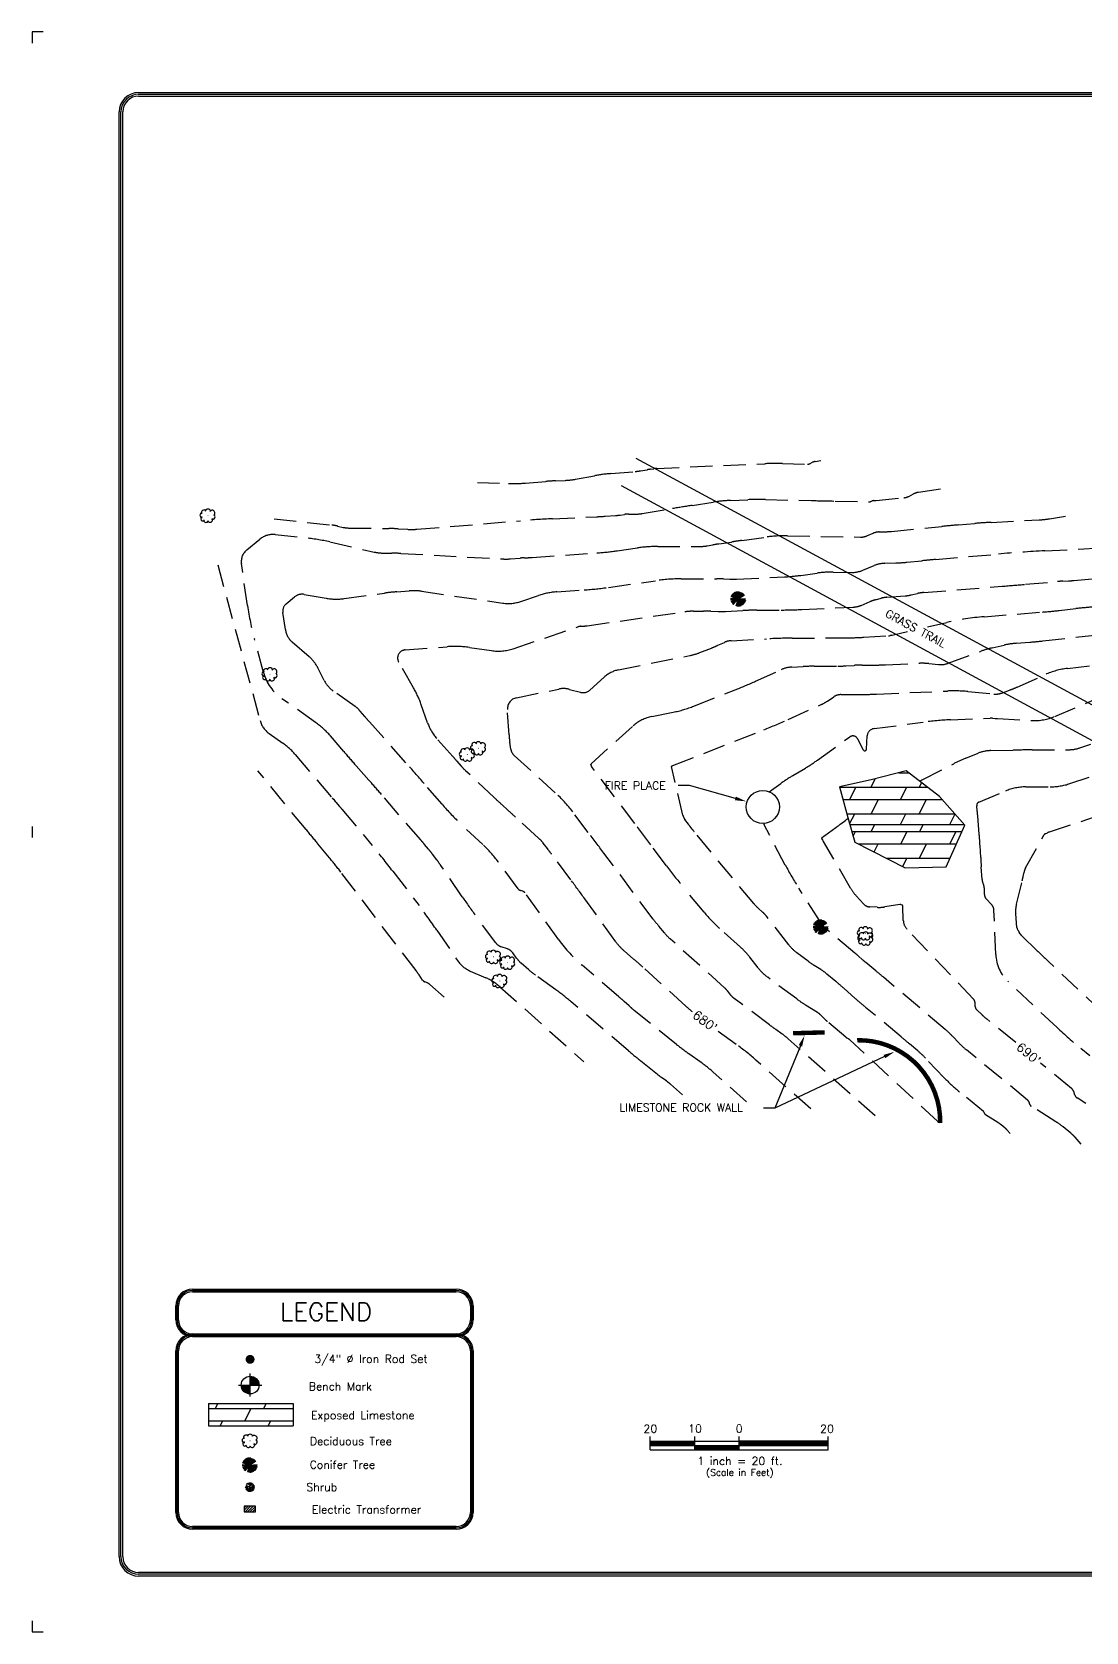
# Model space of a CAD drawing. Extents: x 4717 to 5197, y 4840 to 5200.
# Drawn here: x 4716.7 to 4953.8, y 4839.9 to 5199.9 of the extents above; entities that cross this region are included whole.
import ezdxf
from ezdxf.enums import TextEntityAlignment as Align

# ---------------------------------------------------------------- set-up
doc = ezdxf.new("R2010")
doc.units = 0
doc.header["$LTSCALE"] = 10
doc.header["$MEASUREMENT"] = 0
doc.linetypes.add('DASHED', pattern=[0.75, 0.5, -0.25])
doc.layers.get('0').update_dxf_attribs({"linetype": 'CONTINUOUS'})
for name, color, linetype in [('BORDER', 6, 'CONTINUOUS'), ('CONT-HGH', 6, 'DASHED'), ('CONT-NML', 1, 'DASHED'), ('DIM', 2, 'CONTINUOUS'), ('LEGEND', 2, 'CONTINUOUS'), ('ROAD', 2, 'CONTINUOUS'), ('T100', 2, 'CONTINUOUS'), ('THIN', 1, 'CONTINUOUS'), ('TREE', 3, 'CONTINUOUS'), ('UTIL', 1, 'CONTINUOUS')]:
    doc.layers.add(name, color=color, linetype=linetype)
doc.styles.add('ROMAND', font='romand', dxfattribs={"height": 2})
doc.styles.add('T100', font='ROMANS', dxfattribs={"height": 1.8})
doc.styles.add('T240', font='ROMANS', dxfattribs={"height": 4.06})
doc.styles.add('T60', font='ROMANS', dxfattribs={"height": 1.2})

# ---------------------------------------------------------------- blocks, each defined once
blk = doc.blocks.new('PINETREE')
for p, q in [((0, 0), (-0.869831, 0.030011)), ((0, 0), (-0.869831, -0.086282)), ((0, 0), (-0.837788, -0.250404)), ((0, 0), (-0.81825, 0.248528)), ((-0.81825, 0.248528), (-0.81825, 0.248528)), ((0, 0), (-0.798712, 0.358256)), ((0, 0), (-0.798712, -0.359194)), ((0, 0), (-0.759636, -0.429532)), ((0, 0), (-0.746351, 0.451103)), ((-0.662929, 0.400682), (-0.688518, 0.497995)), ((0, 0), (-0.675232, 0.544887)), ((0, 0), (-0.675232, -0.530819)), ((0, 0), (-0.616618, -0.632106)), ((0, 0), (-0.584576, 0.654615)), ((0, 0), (-0.565038, -0.655553)), ((0, 0), (-0.486886, 0.724015)), ((0, 0), (-0.402482, 0.779348)), ((0, 0), (-0.343868, 0.794353)), ((0, 0), (-0.259464, -0.827178)), ((0, 0), (-0.194598, 0.864692)), ((0, 0), (-0.135984, -0.835619)), ((0, 0), (-0.116446, 0.880635)), ((0, 0), (-0.064085, -0.882511)), ((-0.057775, 0.436931), (-0.038294, 0.872194)), ((0, 0), (-0.018756, -0.87407)), ((0, 0), (0.026572, 0.880635)), ((0, 0), (0.124261, 0.880635)), ((0, 0), (0.234456, 0.841246)), ((0, 0), (0.377474, 0.786851)), ((0, 0), (0.461878, 0.747461)), ((0, 0), (0.54003, 0.685564)), ((0, 0), (0.669762, 0.584276)), ((0, 0), (0.741661, 0.497995)), ((0, 0), (0.884679, 0.0694)), ((0, 0), (0.877646, -0.040327)), ((0, 0), (0.865141, -0.094722)), ((0, 0), (0.826065, -0.289794)), ((0, 0), (0.793242, -0.414527)), ((0, 0), (0.728376, -0.507373)), ((0, 0), (0.118009, -0.897516)), ((0, 0), (0.032824, -0.859065)), ((0, 0), (0.403264, -0.780286)), ((0, 0), (0.514239, -0.718388)), ((0, 0), (0.637719, -0.663993)), ((0, 0), (0.286817, -0.835619)), ((0, 0), (0.696333, -0.617101)), ((0, 0), (0.916722, -0.211015)), ((0, 0), (0.228204, -0.843121)), ((0.36848, 0.321449), (0.592391, 0.685564)), ((-0.552229, -0.165054), (-0.831536, -0.328245)), ((-0.170074, -0.542198), (-0.187565, -0.835619)), ((0.535333, -0.372904), (0.676795, -0.53926))]:
    blk.add_line(p, q)
blk = doc.blocks.new('DCDSTREE')
at = {"const_width": 0.05567}
blk.add_lwpolyline([(-0.050861, -0.01564, 1), (0.004809, -0.01564, 1)], format="xyb", close=True, dxfattribs=at)
for centre, radius, start, end in [((-0.697665, 0.031649), 0.27, 90, 270), ((-0.472665, 0.324149), 0.334487, 47.726311, 199.653824), ((-0.022665, 0.436649), 0.318198, 8.130102, 171.869898), ((0.472335, 0.301649), 0.3245, 303.690068, 146.309932), ((0.504478, -0.141923), 0.302211, 246.16126, 60.708638), ((-0.636783, -0.38394), 0.243328, 104.489763, 329.250033), ((-0.24204, -0.519601), 0.275855, 177.662694, 343.412661), ((0.213585, -0.485851), 0.302916, 201.801409, 31.328693)]:
    blk.add_arc(centre, radius, start, end)
blk = doc.blocks.new('*X31')
at = {"color": 0}
for p, q in [((4911.72, 5033.2), (4913.95, 5033.2)), ((4912.19, 5033.2), (4912.26, 5033.34)), ((4898.42, 5030), (4918.12, 5030)), ((4900.67, 5027.2), (4902.07, 5030)), ((4905.48, 5030), (4906.4, 5031.84)), ((4912.13, 5027.2), (4913.53, 5030)), ((4916.35, 5030), (4916.84, 5030.98)), ((4899.17, 5027.2), (4921.48, 5027.2)), ((4905.52, 5024), (4907.12, 5027.2)), ((4916.32, 5024), (4917.92, 5027.2)), ((4900.03, 5024), (4924.33, 5024)), ((4900.03, 5024), (4924.33, 5024)), ((4900.66, 5021.72), (4901.8, 5024)), ((4912.1, 5021.6), (4913.3, 5024)), ((4923.2, 5021.6), (4924.38, 5023.95)), ((4900.7, 5021.6), (4926.47, 5021.6)), ((4901.15, 5020), (4925.94, 5020)), ((4901.45, 5018.94), (4901.98, 5020)), ((4905.52, 5020), (4906.32, 5021.6)), ((4912.19, 5017.2), (4913.59, 5020)), ((4917.2, 5021.6), (4916.4, 5020)), ((4923.2, 5017.2), (4924.6, 5020)), ((4902.62, 5017.2), (4924.68, 5017.2)), ((4906.17, 5015.39), (4907.08, 5017.2)), ((4916.35, 5014), (4917.95, 5017.2)), ((4908.89, 5014), (4923.24, 5014)), ((4912.59, 5012.12), (4913.53, 5014))]:
    blk.add_line(p, q, dxfattribs=at)
blk = doc.blocks.new('*X39')
at = {"color": 0}
for p, q in [((2.549, 19.34), (3.049, 19.34)), ((2.549, 19.335), (3.049, 19.335)), ((2.549, 19.33), (3.049, 19.33)), ((2.549, 19.325), (3.049, 19.325)), ((2.549, 19.32), (3.049, 19.32)), ((2.549, 19.315), (3.049, 19.315)), ((2.549, 19.31), (3.049, 19.31)), ((2.549, 19.305), (3.049, 19.305)), ((2.549, 19.3), (3.049, 19.3)), ((2.549, 19.295), (3.049, 19.295))]:
    blk.add_line(p, q, dxfattribs=at)
blk = doc.blocks.new('*X40')
at = {"color": 0}
for p, q in [((2.049, 19.39), (2.549, 19.39)), ((2.049, 19.385), (2.549, 19.385)), ((2.049, 19.38), (2.549, 19.38)), ((2.049, 19.375), (2.549, 19.375)), ((2.049, 19.37), (2.549, 19.37)), ((2.049, 19.365), (2.549, 19.365)), ((2.049, 19.36), (2.549, 19.36)), ((2.049, 19.355), (2.549, 19.355)), ((2.049, 19.35), (2.549, 19.35)), ((2.049, 19.345), (2.549, 19.345))]:
    blk.add_line(p, q, dxfattribs=at)
blk = doc.blocks.new('*X41')
at = {"color": 0}
for p, q in [((3.049, 19.39), (4.049, 19.39)), ((3.049, 19.385), (4.049, 19.385)), ((3.049, 19.38), (4.049, 19.38)), ((3.049, 19.375), (4.049, 19.375)), ((3.049, 19.37), (4.049, 19.37)), ((3.049, 19.365), (4.049, 19.365)), ((3.049, 19.36), (4.049, 19.36)), ((3.049, 19.355), (4.049, 19.355)), ((3.049, 19.35), (4.049, 19.35)), ((3.049, 19.345), (4.049, 19.345))]:
    blk.add_line(p, q, dxfattribs=at)
blk = doc.blocks.new('SCALE')
at = {"layer": 'THIN'}
for p, q in [((-1.002, -0.051), (-1.002, 0.102)), ((-1.002, 0.049), (-0.502, 0.049)), ((-0.502, -0.001), (-0.502, 0.102)), ((-0.502, 0.049), (-0.002, 0.049)), ((-0.002, -0.001), (-0.002, 0.102)), ((0.498, 0.049), (-0.002, 0.049)), ((0.998, 0.049), (0.498, 0.049)), ((0.998, -0.051), (0.998, 0.102)), ((-1.002, -0.001), (0.998, -0.001)), ((-1.002, -0.051), (-0.502, -0.051)), ((-0.502, -0.051), (-0.502, -0.001)), ((-0.502, -0.051), (-0.002, -0.051)), ((-0.002, -0.051), (-0.002, -0.001)), ((-0.002, -0.051), (0.998, -0.051))]:
    blk.add_line(p, q, dxfattribs=at)
for name in ['*X40', '*X41', '*X39']:
    blk.add_blockref(name, (-3.051, -19.345), dxfattribs=at)
for s, height, style, p in [('20', 0.09, 'T100', (-1.001, 0.143)), ('10', 0.09, 'T100', (-0.498, 0.144)), ('0', 0.09, 'T100', (-0.002, 0.144)), ('20', 0.09, 'T100', (0.986, 0.142)), ('1 inch = 20 ft.', 0.09, 'T100', (0.006, -0.22)), ('(Scale in Feet)', 0.075, 'T60', (0.006, -0.341))]:
    blk.add_text(s, height=height, dxfattribs=dict(at, style=style)).set_placement(p, align=Align.CENTER)
blk = doc.blocks.new('SHRUB4')
for p, q in [((-0.093, -0.008), (-0.102, 0.004)), ((-0.087, 0.018), (-0.1, 0.014)), ((-0.079, 0.01), (-0.097, 0.029)), ((-0.08, 0.048), (-0.094, 0.044)), ((-0.068, 0.04), (-0.088, 0.057)), ((-0.03, 0.06), (-0.081, 0.069)), ((-0.06, 0.019), (-0.079, 0.01)), ((-0.073, 0.024), (-0.068, 0.04)), ((-0.002, 0.001), (-0.073, 0.024)), ((-0.042, 0.075), (-0.07, 0.078)), ((-0.05, 0.003), (-0.068, 0.008)), ((-0.04, 0.012), (-0.064, -0.014)), ((-0.042, 0.075), (-0.044, 0.095)), ((-0.033, 0.083), (-0.042, 0.075)), ((-0.033, 0.083), (-0.015, 0.104)), ((-0.033, 0.083), (-0.032, 0.098)), ((-0.004, 0.069), (-0.033, 0.083)), ((-0.031, 0.062), (-0.032, 0.075)), ((-0.031, 0.061), (-0.004, 0.069)), ((0.004, 0.042), (-0.03, 0.06)), ((-0.022, 0.008), (-0.03, 0.025)), ((-0.002, 0.001), (-0.028, -0.046)), ((-0.018, 0.078), (-0.013, 0.09)), ((-0.006, 0.084), (-0.004, 0.104)), ((0.01, 0.087), (-0.006, 0.084)), ((-0.003, 0.07), (0.013, 0.062)), ((-0.001, 0.002), (0.004, 0.042)), ((-0.001, 0.002), (0.048, 0.007)), ((-0.001, 0), (0.038, -0.067)), ((0.004, 0.042), (0.001, 0.055)), ((0.004, 0.087), (0.002, 0.105)), ((0.004, 0.042), (0.03, 0.054)), ((0.015, 0.094), (0.01, 0.104)), ((0.011, 0.087), (0.023, 0.103)), ((0.013, 0.062), (0.011, 0.087)), ((0.015, 0.063), (0.024, 0.071)), ((0.024, 0.071), (0.02, 0.083)), ((0.03, 0.079), (0.025, 0.101)), ((0.03, 0.054), (0.033, 0.102)), ((0.03, 0.055), (0.044, 0.042)), ((0.031, 0.073), (0.048, 0.064)), ((0.039, 0.006), (0.052, 0.024)), ((0.041, 0.085), (0.04, 0.098)), ((0.04, 0.084), (0.051, 0.091)), ((0.04, 0.07), (0.04, 0.084)), ((0.048, 0.064), (0.056, 0.077)), ((0.048, 0.007), (0.061, 0.017)), ((0.048, 0.007), (0.061, -0.005)), ((0.055, 0.078), (0.059, 0.089)), ((0.056, 0.077), (0.068, 0.078)), ((0.061, 0.017), (0.064, 0.027)), ((0.061, 0.017), (0.07, 0.011)), ((0.061, -0.005), (0.081, 0.002)), ((0.064, 0.027), (0.069, 0.042)), ((0.064, 0.028), (0.076, 0.024)), ((0.068, 0.055), (0.076, 0.07)), ((0.069, 0.043), (0.068, 0.055)), ((0.069, 0.056), (0.087, 0.057)), ((0.069, 0.042), (0.086, 0.041)), ((0.07, 0.011), (0.087, 0.014)), ((0.076, 0.024), (0.086, 0.031)), ((0.081, 0.002), (0.102, -0.011)), ((0.086, 0.041), (0.09, 0.052)), ((0.086, 0.041), (0.096, 0.038)), ((0.086, 0.031), (0.1, 0.028)), ((0.087, 0.014), (0.1, 0.02)), ((0.087, 0.014), (0.089, 0.006)), ((0.089, 0.006), (0.102, 0.003)), ((-0.089, -0.014), (-0.102, -0.01)), ((-0.097, -0.002), (-0.101, -0.003)), ((-0.087, -0.015), (-0.097, -0.029)), ((-0.087, -0.038), (-0.097, -0.036)), ((-0.078, -0.002), (-0.093, -0.008)), ((-0.079, -0.028), (-0.09, -0.043)), ((-0.078, -0.029), (-0.089, -0.014)), ((-0.077, -0.052), (-0.086, -0.054)), ((-0.076, -0.052), (-0.079, -0.062)), ((-0.064, -0.012), (-0.078, -0.002)), ((-0.065, -0.013), (-0.078, -0.029)), ((-0.064, -0.014), (-0.077, -0.052)), ((-0.061, -0.067), (-0.071, -0.07)), ((-0.061, -0.068), (-0.065, -0.079)), ((-0.044, -0.039), (-0.061, -0.067)), ((-0.057, -0.078), (-0.061, -0.08)), ((-0.044, -0.081), (-0.057, -0.078)), ((-0.033, -0.064), (-0.051, -0.089)), ((-0.043, -0.058), (-0.049, -0.069)), ((-0.017, -0.026), (-0.044, -0.039)), ((-0.044, -0.039), (-0.043, -0.058)), ((-0.036, -0.087), (-0.044, -0.091)), ((-0.04, -0.074), (-0.033, -0.082)), ((-0.033, -0.082), (-0.036, -0.092)), ((-0.032, -0.034), (-0.033, -0.064)), ((-0.012, -0.081), (-0.033, -0.095)), ((-0.021, -0.069), (-0.028, -0.077)), ((-0.025, -0.04), (-0.008, -0.058)), ((-0.015, -0.052), (-0.022, -0.056)), ((-0.022, -0.056), (-0.021, -0.069)), ((-0.008, -0.058), (-0.016, -0.099)), ((-0.012, -0.022), (-0.008, -0.042)), ((-0.004, -0.078), (-0.006, -0.099)), ((0.023, -0.045), (-0.004, -0.078)), ((-0.003, -0.079), (0.021, -0.079)), ((0.009, -0.081), (0.001, -0.089)), ((0.001, -0.089), (0.011, -0.094)), ((0.011, -0.094), (0.008, -0.098)), ((0.012, -0.061), (0.018, -0.07)), ((0.017, -0.031), (0.038, -0.036)), ((0.025, -0.089), (0.018, -0.096)), ((0.021, -0.079), (0.03, -0.094)), ((0.022, -0.079), (0.033, -0.081)), ((0.03, -0.055), (0.025, -0.069)), ((0.025, -0.069), (0.047, -0.081)), ((0.033, -0.081), (0.044, -0.089)), ((0.035, -0.059), (0.052, -0.037)), ((0.045, -0.049), (0.047, -0.063)), ((0.047, -0.063), (0.059, -0.07)), ((0.047, -0.081), (0.053, -0.088)), ((0.051, -0.037), (0.06, -0.02)), ((0.052, -0.037), (0.086, -0.036)), ((0.059, -0.07), (0.059, -0.081)), ((0.06, -0.02), (0.071, -0.027)), ((0.069, -0.037), (0.065, -0.053)), ((0.065, -0.053), (0.072, -0.074)), ((0.067, -0.064), (0.081, -0.066)), ((0.068, -0.024), (0.076, -0.017)), ((0.086, -0.037), (0.095, -0.034)), ((0.086, -0.036), (0.088, -0.045)), ((0.094, -0.006), (0.103, -0.002))]:
    blk.add_line(p, q)
blk = doc.blocks.new('BM')
for p, q in [((-0.13, 0), (0.13, 0)), ((0, -0.13), (0, 0.13))]:
    blk.add_line(p, q)
at = {"const_width": 0.1}
for points in [[(-0.05, 0, 0.414214), (0, -0.05, 1)], [(0.05, 0, 0.414214), (0, 0.05, 1)]]:
    blk.add_lwpolyline(points, format="xyb", dxfattribs=at)
blk.add_circle((0, 0), 0.1)
blk = doc.blocks.new('*X42')
at = {"color": 0}
for p, q in [((4775.91, 5190), (4794.99, 5190)), ((4777.48, 5190), (4778.04, 5191.11)), ((4784.13, 5187.2), (4785.53, 5190)), ((4788.35, 5190), (4788.91, 5191.11)), ((4775.91, 5187.2), (4794.99, 5187.2)), ((4778.56, 5186.09), (4779.12, 5187.2)), ((4789.36, 5186.09), (4789.92, 5187.2))]:
    blk.add_line(p, q, dxfattribs=at)
blk = doc.blocks.new('24X18STD')
at = {"layer": 'BORDER'}
for p, q in [((0.284, 17.1), (22.141, 17.1)), ((0.284, 17.08), (22.141, 17.08)), ((0.284, 17.06), (22.141, 17.06)), ((0.065, 0.629), (0.065, 16.881)), ((0.085, 0.629), (0.085, 16.881)), ((0.105, 0.629), (0.105, 16.881)), ((22.141, 0.45), (0.284, 0.45)), ((22.141, 0.43), (0.284, 0.43)), ((22.141, 0.41), (0.284, 0.41))]:
    blk.add_line(p, q, dxfattribs=at)
for centre, radius, start, end in [((0.284, 16.881), 0.219, 90, 180), ((0.284, 16.881), 0.199, 90, 180), ((0.284, 16.881), 0.179, 90, 180), ((0.284, 0.629), 0.219, 180, 270), ((0.284, 0.629), 0.199, 180, 270), ((0.284, 0.629), 0.179, 180, 270)]:
    blk.add_arc(centre, radius, start, end, dxfattribs=at)
at = {"layer": 'THIN'}
for p, q in [((-0.915, 17.781), (-0.915, 17.656)), ((-0.79, 17.781), (-0.915, 17.781)), ((-0.915, 8.843), (-0.915, 8.718)), ((-0.915, -0.094), (-0.915, -0.219)), ((-0.915, -0.219), (-0.79, -0.219))]:
    blk.add_line(p, q, dxfattribs=at)
blk = doc.blocks.new('*X45')
for p, q in [((21, 26.3), (21.7, 27)), ((21, 26.75), (21.25, 27)), ((21.14, 26), (22.14, 27)), ((21.58, 26), (22.58, 27)), ((22.02, 26), (23, 26.98)), ((22.46, 26), (23, 26.54)), ((22.91, 26), (23, 26.09))]:
    blk.add_line(p, q)
blk = doc.blocks.new('DUMPSTER')
for p, q in [((-0.13, 0.125), (-0.13, 0)), ((0.12, 0.125), (-0.13, 0.125)), ((-0.13, 0), (0.12, 0)), ((0.12, 0), (0.12, 0.125))]:
    blk.add_line(p, q)
at = {"xscale": 0.125, "yscale": 0.125, "zscale": 0.125}
blk.add_blockref('*X45', (-2.755, -3.25), dxfattribs=at)

msp = doc.modelspace()

# ---------------------------------------------------------------- linework, layer by layer
at = {"layer": 'CONT-HGH'}
for points, elevation in [([(4865.19, 4979.52, -0.011581), (4863.81, 4980.71), (4854.16, 4989.45, 0.006386), (4852.06, 4991.3), (4849.94, 4993.12, -0.058796), (4848.06, 4995.17), (4841.05, 5004.87, 0.004137), (4837.9, 5009.15), (4833.6, 5014.9, 0.001541), (4832.67, 5016.14), (4831.73, 5017.37, 0.0462), (4830.69, 5018.5), (4825.51, 5023.22, -0.000571), (4823.9, 5024.68), (4822.3, 5026.14, -0.003549), (4820.71, 5027.62), (4814.33, 5033.61, -0.026215), (4813.3, 5034.67), (4812.34, 5035.79, 0.003881), (4811.36, 5036.91), (4807.75, 5040.97, -0.098519), (4805.7, 5044.46), (4804.29, 5048.51, 0.047566), (4802.53, 5052.35), (4799.2, 5058.1, -0.552441), (4800.65, 5060.85), (4810.11, 5061.58, -0.055321), (4815.1, 5061.41), (4820.07, 5060.69, 0.117834), (4824.94, 5061.13), (4839.51, 5066.03, -0.06395), (4840.2, 5066.17), (4840.91, 5066.22, 0.018027), (4841.63, 5066.3), (4863.55, 5069.42, -0.034958), (4865.56, 5069.56), (4867.76, 5069.56, -0.007905), (4869.42, 5069.54), (4871.07, 5069.49, 0.020228), (4872.72, 5069.51), (4876.63, 5069.71, -0.011058), (4879.78, 5069.8), (4885.24, 5069.83, 0.009518), (4889.93, 5069.96), (4901.39, 5070.47, 0.087346), (4903.22, 5070.88), (4905.25, 5071.72, -0.032558), (4906.49, 5072.14), (4907.76, 5072.48, -0.046406), (4909.04, 5072.7), (4913.14, 5073.02, 0.037285), (4914.53, 5073.24), (4915.92, 5073.55, -0.036731), (4917.31, 5073.77), (4934.99, 5075.18, 0.001726), (4940.21, 5075.62), (4947.41, 5076.24, -0.008728), (4948.64, 5076.33), (4949.86, 5076.39, 0.010384), (4951.09, 5076.48), (4963.6, 5077.65, -0.005915)], 680), ([(4916.48, 5031.26, -0.05025), (4916.98, 5031.59), (4924.1, 5035.26, -0.022951), (4926.79, 5036.5), (4929.54, 5037.61, -0.09125), (4932.39, 5038.2), (4937.42, 5038.3, -0.004053), (4941.75, 5038.36), (4949.94, 5038.4, 0.07943), (4952.46, 5038.81), (4954.91, 5039.63, 0.030016)], 690), ([(4938.01, 4972.49), (4931.49, 4977.82, -0.017387), (4930.44, 4978.74), (4929.24, 4979.87, -0.196046), (4928.9, 4980.63), (4928.86, 4981.52, 0.18184), (4928.53, 4982.29), (4913.53, 4998.06, -0.185969), (4912.73, 5000), (4912.65, 5003.23, 0.312338), (4912.5, 5003.43), (4912.21, 5003.53, 0.12319), (4911.92, 5003.55), (4908.55, 5003.03, -0.05313), (4906.88, 5002.94), (4905.21, 5003.04, -0.194971), (4903.8, 5003.7), (4902.14, 5005.51, -0.054741), (4900.85, 5007.27), (4894.78, 5017.76, 0.011578), (4894.69, 5017.9), (4894.6, 5018.04, -0.021876), (4894.52, 5018.18), (4894.41, 5018.39, -0.145589), (4894.39, 5018.49), (4894.4, 5018.59, -0.221942), (4894.45, 5018.67), (4894.83, 5018.93, 0.004814), (4895.1, 5019.13), (4897.58, 5020.91, 0.006986), (4898.68, 5021.72), (4899.77, 5022.54, -0.107774), (4900.35, 5022.81)], 690), ([(4891.93, 4957.6), (4879.56, 4968.57, 0.025693), (4875.13, 4972.11), (4870.39, 4975.52, -0.013623)], 680), ([(4968.75, 4947.3), (4966.68, 4949.57, 0.035989), (4965.2, 4950.98), (4962.57, 4953.13, 0.032306), (4960.19, 4954.84), (4951.82, 4960.06, -0.176793), (4951.33, 4960.69), (4951.06, 4961.5, 0.143888), (4950.6, 4962.17), (4943.63, 4967.88, -0.017387)], 690)]:
    msp.add_lwpolyline(points, format="xyb", dxfattribs=dict(at, elevation=elevation))
at = {"layer": 'CONT-NML'}
for points, elevation in [([(4816.9, 5098.5), (4823.94, 5098.29, 0.027789), (4827.72, 5098.39), (4832.27, 5098.76, -0.008833), (4834.51, 5098.9), (4836.76, 5099.01, 0.033815), (4838.99, 5099.26), (4843.28, 5100.05, -0.023924), (4846.91, 5100.53), (4852.37, 5101, 0.019517), (4853.63, 5101.16), (4855.13, 5101.4, -0.002087), (4855.85, 5101.52), (4856.57, 5101.63, -0.028041), (4857.3, 5101.7), (4881.54, 5102.75, -0.016583), (4885.52, 5102.79), (4891.18, 5102.65, 0.123198), (4891.76, 5102.79), (4892.32, 5103.07, -0.077604), (4892.9, 5103.25), (4894.14, 5103.45)], 672), ([(4771.17, 5090.33), (4784.13, 5088.94, -0.029221), (4785.44, 5088.72), (4786.73, 5088.43, 0.052824), (4788.04, 5088.28), (4797.01, 5088.17, -0.010421), (4799.11, 5088.1), (4801.21, 5087.99, 0.033751), (4803.31, 5088.01), (4826.57, 5089.91, -0.008833), (4833.82, 5090.37), (4843.75, 5090.82, 0.005858), (4845.65, 5090.93), (4848, 5091.1, 0.018027), (4849, 5091.2), (4850, 5091.34, -0.034958), (4851, 5091.42), (4852.59, 5091.42, 0.040481), (4853.98, 5091.53), (4860.81, 5092.66, -0.002087), (4865.23, 5093.37), (4869.92, 5094.1, -0.028041), (4873.84, 5094.49), (4877.78, 5094.66, -0.016583), (4881.73, 5094.7), (4892.11, 5094.46, 0.001107), (4897.39, 5094.35), (4905.14, 5094.2, 0.103499), (4905.45, 5094.26), (4905.76, 5094.39, -0.090751), (4906.05, 5094.45), (4906.36, 5094.46, 0.016459), (4906.66, 5094.48), (4912.84, 5095.09, 0.09265), (4913.97, 5095.41), (4915.04, 5095.95, -0.077604), (4916.17, 5096.32), (4921.67, 5097.19)], 674), ([(4863.02, 4960.76), (4860.37, 4963.12, 0.025693), (4859.42, 4963.88), (4858.43, 4964.59, -0.013623), (4857.46, 4965.33), (4853.71, 4968.34, -0.007251), (4850.93, 4970.65), (4838.04, 4981.65, 0.020127), (4834.57, 4984.38), (4830, 4987.68, -0.021013), (4828.45, 4988.91), (4826.76, 4990.35, -0.058796), (4825.74, 4991.47), (4824.85, 4992.7, 0.153693), (4823.69, 4993.57), (4822.23, 4994.07, -0.150717), (4821.06, 4994.94), (4816.66, 5000.88, -0.009369), (4813.5, 5005.31), (4808.69, 5012.35, 0.01291), (4807.78, 5013.61), (4806.78, 5014.92, 0.010932), (4805.92, 5016), (4805.04, 5017.05, 0.004133), (4804.15, 5018.1), (4795.34, 5028.31, 0.003881), (4792.51, 5031.54), (4789.65, 5034.76, -0.00541), (4786.82, 5038), (4783.82, 5041.52, 0.063007), (4780.51, 5044.53), (4772.94, 5049.87, -0.174688), (4768.79, 5055.78), (4766.73, 5063.35, -0.03045), (4765.18, 5070.82), (4763.81, 5080.27, -0.263385), (4765.02, 5083.37), (4767.98, 5085.79, -0.200338), (4771.37, 5086.8), (4778.06, 5086.08, -0.029221), (4783.73, 5085.14), (4793.71, 5082.88, 0.052824), (4795.67, 5082.65), (4797.67, 5082.62, -0.010421), (4799.66, 5082.56), (4822.67, 5081.32, 0.033751), (4824.39, 5081.34), (4826.54, 5081.52, -0.008833), (4827.43, 5081.57), (4828.33, 5081.61, 0.005858), (4829.22, 5081.67), (4843.8, 5082.68, 0.018027), (4848.36, 5083.16), (4852.91, 5083.81, -0.034958), (4857.48, 5084.13), (4867.24, 5084.15, 0.040481), (4868.57, 5084.26), (4869.88, 5084.48, -0.002087), (4871.2, 5084.69), (4874.05, 5085.13, -0.004111), (4876.39, 5085.48), (4882.09, 5086.27, -0.039417), (4886.69, 5086.55), (4903.09, 5086.24, 0.103499), (4904.54, 5086.51), (4905.97, 5087.11, -0.090751), (4907.31, 5087.4), (4908.7, 5087.44, 0.016459), (4910.08, 5087.53), (4921.37, 5088.63, -0.002685), (4925.08, 5088.98), (4928.81, 5089.3, -0.008728), (4932.53, 5089.56), (4943.27, 5090.12, 0.026357), (4945.65, 5090.37), (4949.2, 5090.93)], 676), ([(4877.48, 4959.18), (4869.96, 4965.85, 0.025693), (4867.27, 4968), (4864.48, 4970.01, -0.013623), (4861.73, 4972.09), (4852.2, 4979.76, -0.014524), (4851.04, 4980.75), (4849.91, 4981.78, 0.006386), (4848.76, 4982.79), (4840.48, 4989.9, -0.058796), (4835.25, 4995.6), (4827.59, 5006.2, 0.153693), (4827.14, 5006.54), (4826.57, 5006.73, -0.150717), (4826.11, 5007.07), (4821.61, 5013.15, 0.044845), (4818.13, 5017.06), (4813.22, 5021.67, -0.026215), (4808.95, 5026.13), (4804.92, 5030.81, 0.003881), (4800.84, 5035.45), (4792.6, 5044.71, -0.00541), (4791.56, 5045.9), (4790.54, 5047.1, 0.063007), (4789.38, 5048.16), (4784.48, 5051.61, -0.122879), (4782.44, 5053.97), (4780.99, 5056.84, 0.097313), (4779.05, 5059.33), (4775.22, 5062.64, -0.180034), (4773.7, 5065.44), (4773.14, 5069.28, -0.263385), (4773.91, 5071.25), (4775.79, 5072.79, -0.218335), (4777.93, 5073.35), (4782.85, 5072.48, 0.077952), (4786.95, 5072.4), (4795.98, 5073.63, -0.014815), (4798.76, 5073.93), (4801.55, 5074.14, -0.055321), (4804.32, 5074.05), (4822.61, 5071.39, 0.117834), (4826.69, 5071.76), (4830.69, 5073.1, -0.06395), (4834.79, 5073.92), (4840.93, 5074.35, 0.018027), (4846.41, 5074.93), (4856.99, 5076.43, -0.034958), (4862.78, 5076.85), (4870.75, 5076.86, -0.007905), (4872.24, 5076.84), (4873.73, 5076.8, 0.018687), (4875.21, 5076.81), (4885.97, 5077.29, 0.023485), (4889.64, 5077.63), (4893.33, 5078.14, -0.039417), (4896.94, 5078.36), (4901.05, 5078.28, 0.103499), (4903.62, 5078.77), (4906.18, 5079.83, -0.090751), (4908.57, 5080.34), (4911.04, 5080.42, 0.016459), (4913.51, 5080.58), (4916.88, 5080.91, -0.002685), (4919.96, 5081.2), (4934.11, 5082.43, -0.008728), (4944.59, 5083.15), (4965.92, 5084.26, 0.010384)], 678), ([(4758.48, 5079.97), (4768.01, 5044.94, 0.174688), (4770.05, 5042.03), (4773.14, 5039.86, -0.063007), (4775.92, 5037.33), (4784.21, 5027.6, 0.00541), (4784.51, 5027.25), (4784.82, 5026.9, -0.003881), (4785.13, 5026.55), (4785.84, 5025.72, -0.004133), (4786.42, 5025.05), (4793.26, 5016.84, -0.010932), (4797.89, 5011.04), (4803.78, 5003.32, -0.01291), (4807.77, 4997.8), (4812.46, 4990.95, 0.141306), (4815.29, 4988.61), (4818.79, 4987.09, -0.079937), (4821.97, 4985.06), (4840.87, 4968.2)], 674), ([(4918.19, 5066.02), (4922.55, 5067.03, -0.036731), (4930.9, 5068.32), (4944.04, 5069.37, 0.007592), (4947.79, 5069.72), (4951.55, 5070.14, -0.00421), (4955.3, 5070.52), (4962.13, 5071.16, -0.005915), (4967.93, 5071.63), (4986.75, 5072.95, -0.004127), (4999.33, 5073.72), (5018.21, 5074.72)], 682), ([(4906.38, 4956.01), (4886.86, 4973.33, 0.025693), (4885.49, 4974.43), (4884.05, 4975.46, -0.004409), (4882.63, 4976.51), (4874.68, 4982.43, -0.067389), (4873.92, 4983.18), (4873.25, 4984.04, 0.044423), (4872.52, 4984.82), (4860.35, 4995.76, -0.03659), (4858.98, 4997.19), (4857.71, 4998.72, -0.012474), (4856.48, 5000.28), (4845.36, 5015.14, 0.001541), (4841.86, 5019.79), (4838.35, 5024.43, 0.0462), (4834.44, 5028.7), (4825.17, 5037.13, -0.172252), (4824.44, 5038.49), (4824.19, 5040.11, -0.022606), (4824.02, 5041.74), (4823.67, 5047.47, -0.372956), (4825.68, 5050.09), (4835.21, 5052.06, -0.11787), (4837.65, 5051.98), (4840.07, 5051.32, 0.255377), (4842.22, 5051.83), (4845.44, 5054.74, -0.134619), (4848.65, 5056.36), (4864.7, 5059.59, 0.044167), (4866.97, 5060.26), (4869.54, 5061.28, 0.011913), (4871.02, 5061.9), (4872.48, 5062.56, -0.093321), (4874.01, 5062.93), (4881.92, 5063.33, -0.011058), (4887.72, 5063.5), (4900.07, 5063.58, 0.012816), (4903.84, 5063.7), (4909.38, 5064.02, 0.051326), (4909.61, 5064.06), (4909.91, 5064.14, -0.046406), (4910.01, 5064.16), (4910.12, 5064.17, 0.037285), (4910.22, 5064.18), (4913.69, 5064.98, -0.036731)], 682), ([(4920.84, 4954.43), (4920.59, 4954.64, -0.005584), (4920.43, 4954.79), (4900.7, 4973.1, 0.045627), (4900.42, 4973.32), (4900.11, 4973.51, -0.03376), (4899.83, 4973.73), (4895.69, 4977.22, -0.021242), (4894.93, 4977.91), (4894.2, 4978.64, 0.055505), (4893.4, 4979.28), (4890.76, 4980.95, -0.019197), (4888.77, 4982.32), (4882.22, 4987.2, -0.067389), (4880.06, 4989.32), (4878.19, 4991.73, 0.044423), (4876.12, 4993.95), (4871.49, 4998.11, -0.03659), (4867.92, 5001.82), (4863.15, 5007.57, -0.012474), (4859.47, 5012.26), (4855.89, 5017.03, 0.001541), (4852.31, 5021.79), (4842.58, 5034.63, -0.105384), (4842.49, 5034.82), (4842.44, 5035.04, -0.272769), (4842.5, 5035.22), (4851.95, 5043.75, -0.134619), (4856.16, 5045.87), (4860.95, 5046.84, 0.044167), (4865.62, 5048.22), (4874.87, 5051.86, 0.011913), (4879.5, 5053.82), (4885.22, 5056.39, -0.093321), (4887.64, 5056.98), (4890.17, 5057.11, -0.011058), (4892.7, 5057.18), (4897.99, 5057.21, 0.012816), (4899.81, 5057.27), (4901.64, 5057.38, -0.013186), (4903.47, 5057.44), (4906.28, 5057.45, 0.00955), (4908.76, 5057.51), (4916.2, 5057.83, -0.034421), (4918.44, 5057.78), (4920.67, 5057.57, 0.112475), (4922.84, 5057.85), (4930.09, 5060.53, -0.031797), (4932.72, 5061.31), (4935.41, 5061.93, -0.036731), (4938.12, 5062.35), (4941.16, 5062.6, 0.007592), (4944.1, 5062.87), (4957.43, 5064.35, -0.00421)], 684), ([(4936.8, 4952.06), (4936.11, 4952.81, 0.035989), (4935.62, 4953.27), (4934.75, 4953.98, 0.032306), (4933.97, 4954.55), (4931.2, 4956.28, -0.176793), (4931.04, 4956.48), (4930.95, 4956.75, 0.143888), (4930.8, 4956.97), (4925.37, 4961.42, -0.030735), (4921.88, 4964.65), (4917.74, 4968.99, 0.026871), (4915.97, 4970.66), (4914.1, 4972.23, 0.002051), (4912.23, 4973.8), (4904.26, 4980.43, -0.008025), (4901.92, 4982.44), (4899.33, 4984.73, 0.007667), (4897.57, 4986.25), (4895.54, 4987.93, 0.032713), (4894.16, 4988.94), (4892.71, 4989.86, -0.019197), (4891.3, 4990.83), (4888.81, 4992.69, -0.067389), (4886.94, 4994.52), (4882.01, 5000.85, 0.044423), (4881.07, 5001.86), (4880.04, 5002.78, -0.03659), (4879.09, 5003.78), (4865.65, 5019.99, -0.012474), (4865.22, 5020.53), (4864.8, 5021.09, 0.001541), (4864.38, 5021.64), (4863.58, 5022.71, -0.105384), (4863.12, 5023.7), (4860.58, 5034.61, -0.272769), (4860.6, 5034.69), (4860.69, 5034.77, -0.134619), (4860.74, 5034.8), (4860.8, 5034.81, 0.044167), (4860.86, 5034.83), (4881.37, 5042.91, 0.011913), (4886.82, 5045.21), (4894.12, 5048.5, 0.0415), (4895.64, 5049.34), (4897.1, 5050.31, -0.147001), (4898.7, 5050.8), (4903.14, 5050.83, 0.00955), (4906.69, 5050.91), (4922.64, 5051.61, -0.034421), (4927.21, 5051.49), (4933.13, 5050.93, 0.112475), (4934.91, 5051.16), (4936.63, 5051.8, 0.016615), (4938.33, 5052.49), (4944.67, 5055.32, -0.076678), (4949.67, 5056.69), (4959.12, 5057.77, -0.025465)], 686), ([(4882.53, 5028.96), (4885.18, 5030.82, -0.016827), (4887.88, 5032.57), (4890.7, 5034.27, 0.020009), (4893.43, 5036.07), (4900.68, 5041.28, -0.458148), (4902.45, 5040.85), (4903.73, 5038.37, 0.764096), (4904.44, 5038.52), (4904.61, 5041.51, -0.36072), (4906.14, 5043.16), (4917.18, 5044.6, -0.021521), (4923.31, 5045.13), (4932.25, 5045.52, -0.034421), (4932.81, 5045.5), (4933.38, 5045.45, 0.009841), (4933.94, 5045.41), (4941.67, 5044.98, 0.115212), (4946.8, 5045.89), (4955.58, 5049.64, 0.009443)], 688), ([(4809.42, 4982.7), (4806.2, 4985.58, 0.079937), (4805.65, 4985.92), (4805.06, 4986.18, -0.141306), (4804.57, 4986.58), (4803.77, 4987.75, 0.01291), (4803.1, 4988.69), (4786.17, 5010.88, 0.010932), (4783.61, 5014.09), (4780.97, 5017.25, -0.002497), (4778.35, 5020.43), (4767.52, 5033.67)], 672), ([(4960.51, 4964.77), (4952.68, 4971.18, -0.017387), (4947.33, 4975.88), (4936.27, 4986.3, -0.196046), (4933.52, 4992.32), (4933.12, 5002.29, 0.18184), (4932.57, 5003.58), (4931.42, 5004.79, -0.185969), (4931, 5005.81), (4930.96, 5007.26, 0.085924), (4930.83, 5007.91), (4930.59, 5008.54, -0.07592), (4930.45, 5009.19), (4930.26, 5012.03, -0.002473), (4930.14, 5014.15), (4929.99, 5016.86, 0.00697), (4929.81, 5019.37), (4929.48, 5023.45, 0.006327), (4929.36, 5024.62), (4929.24, 5025.79, -0.332762), (4929.72, 5026.61), (4935.74, 5029.11, -0.097593), (4940.29, 5030.03), (4945.78, 5030.05, 0.07943), (4950.23, 5030.78), (4954.57, 5032.23, -0.022819)], 692), ([(4968.4, 4969.07), (4945.4, 4990.75, -0.003202), (4942.88, 4993.15), (4939.28, 4996.63, -0.065308), (4939.01, 4996.97), (4938.76, 4997.38, -0.011751), (4938.57, 4997.71), (4938.39, 4998.05, -0.101804), (4938.28, 4998.41), (4938.01, 5001.48, -0.083241), (4938.18, 5003.63), (4939.48, 5008.9, 0.012628), (4939.7, 5009.88), (4939.89, 5010.86, -0.078669), (4940.23, 5011.79), (4944.33, 5019.16, -0.158463), (4944.68, 5019.49), (4945.15, 5019.71, -0.027775), (4945.62, 5019.9), (4959.75, 5024.64, -0.023425)], 694), ([(4952.77, 4949.68), (4951.39, 4951.19, 0.035989), (4950.41, 4952.12), (4948.66, 4953.55, 0.032306), (4947.08, 4954.69), (4941.51, 4958.17, -0.176793), (4941.18, 4958.59), (4941.01, 4959.12, 0.143888), (4940.7, 4959.57), (4926.92, 4970.86, -0.030735), (4925.3, 4972.36), (4923.77, 4973.96, 0.026871), (4922.16, 4975.48), (4908.3, 4987.19, 0.002051), (4906.53, 4988.66), (4904.3, 4990.52, -0.008025), (4903.48, 4991.22), (4902.68, 4991.94, 0.007667), (4901.86, 4992.64), (4895.14, 4998.24, -0.068252), (4895.09, 4998.3), (4895.04, 4998.36, 0.035034), (4894.99, 4998.42), (4894.63, 4998.82, -0.054741), (4894.41, 4999.11), (4894.23, 4999.43, 0.011578), (4894.03, 4999.75), (4889.23, 5007.23, -0.021876), (4886.18, 5012.46), (4881.44, 5021.48, -0.102565), (4881.35, 5021.8)], 688)]:
    msp.add_lwpolyline(points, format="xyb", dxfattribs=dict(at, elevation=elevation))
at = {"layer": 'DIM'}
for p, q in [((4913.39, 5033.63), (4905.52, 5031.62)), ((4920.85, 5027.91), (4913.39, 5033.63)), ((4864.59, 5030.34), (4862.09, 5030.34)), ((4874.95, 5027.45), (4864.59, 5030.34)), ((4905.52, 5031.62), (4898.4, 5030.06)), ((4898.4, 5030.06), (4900.26, 5023.15)), ((4926.6, 5021.46), (4920.85, 5027.91)), ((4900.26, 5023.15), (4901.83, 5017.6)), ((4922.37, 5012.06), (4926.6, 5021.46)), ((4901.83, 5017.6), (4913.12, 5011.84)), ((4913.12, 5011.84), (4922.37, 5012.06)), ((4889.57, 4971.78), (4883.79, 4957.72)), ((4908.48, 4969.36), (4883.79, 4957.72)), ((4883.79, 4957.72), (4881.29, 4957.72)), ((4756.39, 4891.29), (4775.47, 4891.29)), ((4756.39, 4891.29), (4756.39, 4886.26)), ((4775.47, 4891.29), (4775.47, 4886.26)), ((4756.39, 4886.26), (4775.47, 4886.26))]:
    msp.add_line(p, q, dxfattribs=at)
at = {"layer": 'DIM', "const_width": 1}
msp.add_lwpolyline([(4887.94, 4974.6), (4895.05, 4974.8)], dxfattribs=at)
msp.add_lwpolyline([(4902.35, 4973.03, -0.426187), (4921.02, 4954.41, -3.004915)], format="xyb", dxfattribs=at)
at = {"layer": 'DIM'}
for points in [[(4875.07, 5027.85), (4874.84, 5027.04), (4877.36, 5026.77)], [(4889.19, 4971.94), (4889.96, 4971.62), (4890.52, 4974.09)], [(4908.3, 4969.74), (4908.66, 4968.99), (4910.74, 4970.43)]]:
    msp.add_solid(points, dxfattribs=at)
at = {"layer": 'LEGEND', "color": 6}
for p, q in [((4752.84, 4917.05), (4812.12, 4917.05)), ((4752.84, 4916.75), (4812.12, 4916.75)), ((4752.84, 4916.45), (4812.12, 4916.45)), ((4749.04, 4910.14), (4749.04, 4913.25)), ((4749.34, 4910.14), (4749.34, 4913.25)), ((4749.64, 4910.14), (4749.64, 4913.25)), ((4815.32, 4913.25), (4815.32, 4910.14)), ((4815.62, 4913.25), (4815.62, 4910.14)), ((4815.92, 4913.25), (4815.92, 4910.14)), ((4752.84, 4906.94), (4812.12, 4906.94)), ((4752.84, 4906.64), (4812.12, 4906.64)), ((4752.84, 4906.34), (4812.12, 4906.34)), ((4749.04, 4866.81), (4749.04, 4903.14)), ((4749.34, 4866.81), (4749.34, 4903.14)), ((4749.64, 4866.81), (4749.64, 4903.14)), ((4815.32, 4903.14), (4815.32, 4866.81)), ((4815.62, 4903.14), (4815.62, 4866.81)), ((4815.92, 4903.14), (4815.92, 4866.81)), ((4812.12, 4863.61), (4752.84, 4863.61)), ((4812.12, 4863.31), (4752.84, 4863.31)), ((4812.12, 4863.01), (4752.84, 4863.01))]:
    msp.add_line(p, q, dxfattribs=at)
at = {"layer": 'LEGEND', "const_width": 1}
msp.add_lwpolyline([(4765.27, 4901.23, 1), (4766.27, 4901.23, 1)], format="xyb", close=True, dxfattribs=at)
at = {"layer": 'LEGEND', "color": 6}
for centre, radius, start, end in [((4752.84, 4913.25), 3.8, 90, 180), ((4752.84, 4913.25), 3.5, 90, 180), ((4752.84, 4913.25), 3.5, 90, 180), ((4752.84, 4913.25), 3.5, 90, 180), ((4752.84, 4913.25), 3.2, 90, 180), ((4812.12, 4913.25), 3.8, 0, 90), ((4812.12, 4913.25), 3.5, 0, 90), ((4812.12, 4913.25), 3.2, 0, 90), ((4752.84, 4910.14), 3.8, 180, 270), ((4752.84, 4903.14), 3.8, 90, 180), ((4752.84, 4910.14), 3.5, 180, 270), ((4752.84, 4910.14), 3.2, 180, 270), ((4812.12, 4910.14), 3.5, 270, 0), ((4812.12, 4910.14), 3.2, 270, 0), ((4812.12, 4910.14), 3.8, 270, 0), ((4812.12, 4903.14), 3.8, 0, 90), ((4752.84, 4903.14), 3.5, 90, 180), ((4752.84, 4903.14), 3.2, 90, 180), ((4812.12, 4903.14), 3.5, 0, 90), ((4812.12, 4903.14), 3.2, 0, 90), ((4752.84, 4866.81), 3.8, 180, 270), ((4752.84, 4866.81), 3.5, 180, 270), ((4752.84, 4866.81), 3.2, 180, 270), ((4812.12, 4866.81), 3.5, 270, 0), ((4812.12, 4866.81), 3.2, 270, 0), ((4812.12, 4866.81), 3.8, 270, 0)]:
    msp.add_arc(centre, radius, start, end, dxfattribs=at)
at = {"layer": 'ROAD'}
for p, q in [((4965.95, 5042.6), (4852.64, 5103.96)), ((4962.62, 5036.45), (4849.3, 5097.8))]:
    msp.add_line(p, q, dxfattribs=at)
at = {"layer": 'TREE'}
msp.add_circle((4881.13, 5025.52), 3.72, dxfattribs=at)

# ---------------------------------------------------------------- block references
at = {"layer": 'DIM', "xscale": 20, "yscale": 20, "zscale": 20}
for name, p in [('24X18STD', (4735, 4844.27)), ('SCALE', (4875.84, 4881.87))]:
    msp.add_blockref(name, p, dxfattribs=at)
at = {"layer": 'DIM'}
for name, p in [('*X31', (0, 0)), ('*X42', (-19.52, -299.82))]:
    msp.add_blockref(name, p, dxfattribs=at)
at = {"layer": 'T100', "xscale": 10, "yscale": 10, "zscale": 10}
msp.add_blockref('DUMPSTER', (4765.77, 4866.92), dxfattribs=at)
at = {"layer": 'TREE'}
for name, p, xscale, yscale, zscale in [('DCDSTREE', (4756.34, 5091.08), 1.919999999999999, 1.919999999999999, 1.919999999999999), ('PINETREE', (4875.55, 5072.32), 1.919999999999999, 1.919999999999999, 1.919999999999999), ('DCDSTREE', (4770.28, 5055.39), 1.919999999999999, 1.919999999999999, 1.919999999999999), ('DCDSTREE', (4817.18, 5038.76), 1.919999999999999, 1.919999999999999, 1.919999999999999), ('DCDSTREE', (4814.67, 5037.36), 1.919999999999999, 1.919999999999999, 1.919999999999999), ('PINETREE', (4894.1, 4998.52), 1.919999999999999, 1.919999999999999, 1.919999999999999), ('DCDSTREE', (4904.24, 4997.13), 1.919999999999999, 1.919999999999999, 1.919999999999999), ('DCDSTREE', (4904.32, 4995.95), 1.919999999999999, 1.919999999999999, 1.919999999999999), ('DCDSTREE', (4820.55, 4991.82), 1.919999999999999, 1.919999999999999, 1.919999999999999), ('DCDSTREE', (4823.76, 4990.51), 1.919999999999999, 1.919999999999999, 1.919999999999999), ('DCDSTREE', (4821.98, 4986.39), 1.919999999999999, 1.919999999999999, 1.919999999999999), ('DCDSTREE', (4765.81, 4882.93), 1.919999999999999, 1.919999999999999, 1.919999999999999), ('PINETREE', (4765.65, 4877.44), 1.919999999999999, 1.919999999999999, 1.919999999999999), ('SHRUB4', (4765.75, 4872.44), 10, 10, 10)]:
    msp.add_blockref(name, p, dxfattribs=dict(at, xscale=xscale, yscale=yscale, zscale=zscale))
at = {"layer": 'UTIL', "xscale": 20, "yscale": 20, "zscale": 20}
msp.add_blockref('BM', (4765.78, 4895.44), dxfattribs=at)

# ---------------------------------------------------------------- texts
at = {"layer": 'DIM', "style": 'T100'}
msp.add_text('GRASS TRAIL', height=1.8, rotation=331.5666, dxfattribs=at).set_placement((4915.13, 5064.89), align=Align.CENTER)
msp.add_text('LIMESTONE ROCK WALL', height=1.8, dxfattribs=at).set_placement((4848.86, 4956.99))
at = {"layer": 'LEGEND', "color": 3, "style": 'T240'}
msp.add_text('LEGEND', height=4.06, dxfattribs=at).set_placement((4782.88, 4909.9), align=Align.CENTER)
at = {"layer": 'LEGEND', "style": 'T240'}
for s, p in [('3/4" %%c Iron Rod Set', (4792.96, 4900.44)), ('Bench Mark', (4786.07, 4894.26)), ('Exposed Limestone', (4791.12, 4887.75)), ('Deciduous Tree', (4788.43, 4881.94)), ('Conifer Tree', (4786.53, 4876.63)), ('Shrub', (4781.9, 4871.58)), ('Electric Transformer', (4791.97, 4866.54))]:
    msp.add_text(s, height=1.8, dxfattribs=at).set_placement(p, align=Align.CENTER)
at = {"layer": 'T100', "style": 'T100'}
msp.add_text('FIRE PLACE', height=1.8, dxfattribs=at).set_placement((4852.42, 5029.43), align=Align.CENTER)
at = {"layer": 'T100', "style": 'ROMAND'}
for s, rotation, p in [("680'", 323.0627, (4867.53, 4976.51, 680)), ("690'", 320.6929, (4940.3, 4969.26, 690))]:
    msp.add_text(s, height=2, rotation=rotation, dxfattribs=at).set_placement(p, align=Align.CENTER)

doc.saveas('drawing.dxf')
